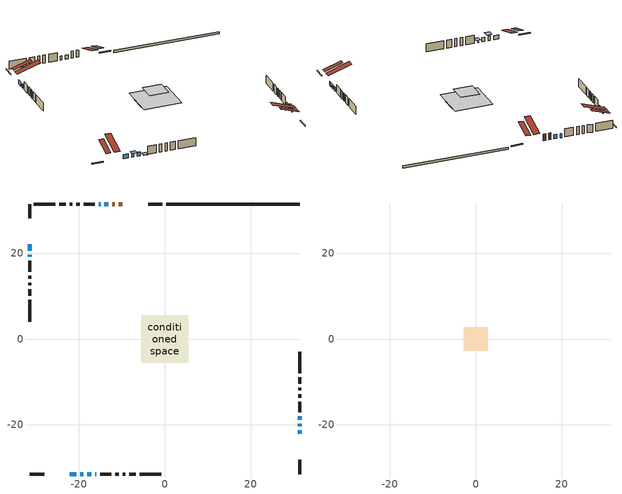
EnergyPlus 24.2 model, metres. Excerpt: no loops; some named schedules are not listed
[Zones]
conditioned space
 floor outside (Floor1 construction): -1.18,-1.18 -1.18,1.18 1.18,1.18 1.18,-1.18 z0.71
 floor adiabatic (Floor3 construction): -3.64,-3.64 -3.64,3.64 3.64,3.64 3.64,-3.64 z0.71
 floor adiabatic (AdiabaticFloorConstruction): -5.5,-5.5 -5.5,5.5 5.5,5.5 5.5,-5.5 z0.71
 floor foundation (Slab1 construction): -5.25,-2.52 -5.25,2.52 5.25,2.52 5.25,-2.52 z0
 wall outside (RimJoist1 construction): -0.57,31.45 -3.9,31.45 / -31.45,-31.45 -28.12,-31.45 / -31.45,31.45 -31.45,28.12 / 31.45,-31.45 31.45,-28.12 z0.71:1.01
 wall outside (AdiabaticWallConstruction 1): -9.92,31.45 -10.69,31.45 / -11.62,31.45 -12.19,31.45 z0.71:2.74
 wall outside (AdiabaticWallConstruction): 31.45,-22.1 31.45,-21.22 / -22.1,-31.45 -20.62,-31.45 / -31.45,22.1 -31.45,20.5 / -31.45,19.57 -31.45,19.17 / -13.12,31.45 -14.04,31.45 / -18.08,-31.45 -17.16,-31.45 / -14.96,31.45 -15.41,31.45 / 31.45,-18.83 31.45,-18.03 z0.71:1.93; -19.69,-31.45 -19,-31.45 z0.71:2.03; -16.24,-31.45 -15.92,-31.45 z0.71:0.97; 31.45,-20.3 31.45,-19.76 z0.71:1.63
 wall outside (Wall1 construction): -16.34,31.45 -18.87,31.45 / -15,-31.45 -12.46,-31.45 / -31.45,18.24 -31.45,15.71 / 31.45,-17.1 31.45,-14.57 z0.71:3.15
 wall outside (Wall2 construction): -19.8,31.45 -20.6,31.45 / -11.53,-31.45 -10.74,-31.45 / -31.45,14.78 -31.45,13.98 / 31.45,-13.64 31.45,-12.85 z0.71:3.15
 wall outside (Wall3 construction): -21.53,31.45 -22.1,31.45 / -9.81,-31.45 -9.24,-31.45 / -31.45,13.06 -31.45,12.48 / 31.45,-11.92 31.45,-11.35 z0.71:3.15
 wall outside (Wall4 construction): -23.03,31.45 -24.54,31.45 / -8.31,-31.45 -6.79,-31.45 / -31.45,11.55 -31.45,10.04 / 31.45,-10.42 31.45,-8.9 z0.71:3.15
 wall outside (Wall5 construction): -25.47,31.45 -30.52,31.45 / -5.86,-31.45 -0.82,-31.45 / -31.45,9.11 -31.45,4.06 / 31.45,-7.97 31.45,-2.93 z0.71:3.15
 wall foundation (FoundationWall1 construction): 31.45,31.45 0.36,31.45 z0:0.71
 window (WindowConstruction): 31.45,-22.1 31.45,-21.22 z0.71:1.93
 window (WindowConstruction 5): -22.1,-31.45 -20.62,-31.45 z0.71:1.93
 window (WindowConstruction 6): -19.69,-31.45 -19.01,-31.45 z0.71:2.03
 window (WindowConstruction 7): -31.45,22.1 -31.45,20.5 z0.71:1.93
 window (WindowConstruction 8): -31.45,19.57 -31.45,19.17 z0.71:1.93
 window (WindowConstruction 1): -13.12,31.45 -14.03,31.45 z0.71:1.93
 window (WindowConstruction 2): -18.08,-31.45 -17.16,-31.45 z0.71:1.93
 window (WindowConstruction 3): -14.96,31.45 -15.41,31.45 z0.71:1.93
 window (WindowConstruction 9): -16.23,-31.45 -15.93,-31.45 z0.71:0.96
 window (WindowConstruction 10): 31.45,-20.29 31.45,-19.76 z0.71:1.62
 window (WindowConstruction 4): 31.45,-18.83 31.45,-18.03 z0.71:1.93
 door (Door): -9.92,31.45 -10.69,31.45 z0.71:2.74
 door (Door 1): -11.62,31.45 -12.19,31.45 z0.71:2.74
 ceiling adiabatic (AdiabaticFloorConstruction): 5.5,-5.5 5.5,5.5 -5.5,5.5 -5.5,-5.5 z0.71
 roof outside (Roof2 construction): -8.99,31.45,3.15 -8.99,24.54,5.45 -7.17,24.54,5.45 -7.17,31.45,3.15; -23.03,-31.45,3.15 -23.03,-24.54,5.45 -24.85,-24.54,5.45 -24.85,-31.45,3.15; -31.45,23.03,3.15 -24.54,23.03,5.45 -24.54,24.85,5.45 -31.45,24.85,3.15; 31.45,-23.03,3.15 24.54,-23.03,5.45 24.54,-24.85,5.45 31.45,-24.85,3.15
attic - vented
 floor to conditioned space (Floor2 construction Reversed): -2.76,-2.76 -2.76,2.76 2.76,2.76 2.76,-2.76 z3.15
 roof outside (Roof1 construction): -6.24,31.45,3.15 -6.24,26.07,4.94 -4.83,26.07,4.94 -4.83,31.45,3.15; -25.78,-31.45,3.15 -25.78,-26.07,4.94 -27.19,-26.07,4.94 -27.19,-31.45,3.15; -31.45,25.78,3.15 -26.07,25.78,4.94 -26.07,27.19,4.94 -31.45,27.19,3.15; 31.45,-25.78,3.15 26.07,-25.78,4.94 26.07,-27.19,4.94 31.45,-27.19,3.15
shading: -18.54,-31.45 -20.15,-31.45 -20.15,-32.97 -18.54,-32.97 z2.49; -15.47,-31.45 -16.69,-31.45 -16.69,-32.97 -15.47,-32.97 z1.42; 31.45,-19.46 31.45,-20.59 32.05,-20.59 32.05,-19.46 z1.92
[Building]
Building 1: Terrain=Suburbs
[Site:Location]
Halifax Intl AP_NS: Latitude {deg}=44.88; Longitude {deg}=-63.51; Time Zone {hr}=-4; Elevation {m}=145; Keep Site Location Information=Yes
[Site:GroundTemperature:Shallow]
3.15511, 1.33576, 1.19006, 2.05344, 5.51939, 8.9692, 11.96, 13.8546, 14.0156, 12.4746, 9.56009, 6.2161
[Site:WaterMainsTemperature]
Calculation Method=Schedule; Temperature Schedule=mains temperature schedule
[Material] Roughness=Rough; Thermal Absorptance=0.9
Name | Thickness {m} | Conductivity {W/m-K} | Density {kg/m3} | Specific Heat {J/kg-K} | Solar Absorptance | Visible Absorptance
asphalt or fiberglass shingles | 0.00635 | 0.162714 | 1121.4 | 1465.45 | 0.4 | 0.4
ceiling stud and cavity | 0.1397 | 0.0798161 | 65.682 | 1177.47 | 0.7 | 0.7
concrete 4.0 in. | 0.1016 | 1.803125 | 2242.8 | 837.4 | 0.7 | 0.7
concrete 8.0 in. | 0.2032 | 1.803125 | 2242.8 | 837.4 | 0.7 | 0.7
door material | 0.04445 | 0.20624 | 512.64 | 1214.23 | 0.7 | 0.7
door material 1 | 0.04445 | 0.053851 | 512.64 | 1214.23 | 0.7 | 0.7
exterior vertical ins | 0.000518347 | 0.029427 | 32.04 | 1214.23 | 0.7 | 0.7
floor covering | 0.0127 | 0.0433444 | 54.468 | 1339.84 | 0.6 | 0.6
floor rigid ins | 0.051816 | 0.029427 | 32.04 | 1214.23 | 0.7 | 0.7
floor rigid ins 1; wall rigid ins | 0.512978 | 0.029427 | 32.04 | 1214.23 | 0.7 | 0.7
floor stud and cavity | 0.1397 | 0.235285 | 92.3553 | 1139.71 | 0.7 | 0.7
floor stud and cavity 1 | 0.1397 | 0.0902694 | 92.3553 | 1139.71 | 0.7 | 0.7
floor stud and cavity 2 | 0.1397 | 1.75129 | 37.0049 | 1207.88 | 0.7 | 0.7
furniture material conditioned space 1 | 0.1524 | 0.115458 | 640.8 | 1214.23 | 0.6 | 0.6
gypsum board | 0.0127 | 0.160291 | 801 | 837.4 | 0.6 | 0.6
gypsum board 1 | 0.0127 | 0.160291 | 801 | 837.4 | 0.7 | 0.7
osb sheathing 0.5 in. | 0.0127 | 0.115458 | 512.64 | 1214.23 | 0.7 | 0.7
osb sheathing 0.75 in. | 0.01905 | 0.115458 | 512.64 | 1214.23 | 0.7 | 0.7
rim joist stud and cavity | 0.0508 | 0.177588 | 50.32683 | 1063.81 | 0.6 | 0.6
roof stud and cavity | 0.2032 | 0.117183 | 78.34581 | 1123.46 | 0.7 | 0.7
wall stud and cavity | 0.1397 | 0.0961679 | 139.0536 | 1170.24 | 0.7 | 0.7
wall stud and cavity 1 | 0.1397 | 0.103037 | 139.0536 | 1170.24 | 0.7 | 0.7
wall stud and cavity 2 | 0.1397 | 0.108832 | 139.0536 | 1170.24 | 0.7 | 0.7
wall stud and cavity 3 | 0.1397 | 0.101978 | 139.0536 | 1170.24 | 0.7 | 0.7
wall stud and cavity 4 | 0.1397 | 0.0891443 | 139.0536 | 1170.24 | 0.7 | 0.7
wall stud and cavity 5 | 0.0889 | 0.380278 | 52.3479 | 1209.89 | 0.7 | 0.7
wall stud and cavity 6 | 0.0889 | 0.391764 | 83.0341 | 1211.67 | 0.7 | 0.7
wood siding | 0.0254 | 0.102417 | 544.68 | 1172.36 | 0.4 | 0.4
wood siding 1; wood siding 2; wood siding 3 | 0.0254 | 0.102417 | 544.68 | 1172.36 | 0.7 | 0.7
[WindowMaterial:SimpleGlazingSystem]
Name | U-Factor {W/m2-K} | Solar Heat Gain Coefficient
WindowMaterial | 2.9378 | 0.65
WindowMaterial 1 | 2.76291 | 0.46
WindowMaterial 2 | 3.0559 | 0.45
WindowMaterial 3 | 3.000823 | 0.53
WindowMaterial 4 | 2.93098 | 0.61
WindowMaterial 5 | 3.00537 | 0.52
WindowMaterial 6 | 3.04795 | 0.45
WindowMaterial 7 | 4.196042 | 0.44
WindowMaterial 8 | 3.04398 | 0.44
[Construction]
AdiabaticFloorConstruction: floor stud and cavity 2, floor rigid ins 1, osb sheathing 0.75 in., floor covering
AdiabaticWallConstruction: wood siding 2, wall rigid ins, wall stud and cavity 5, gypsum board
AdiabaticWallConstruction 1: wood siding 3, wall rigid ins, wall stud and cavity 5, gypsum board
Door: door material
Door 1: door material 1
Floor1 construction: floor stud and cavity, floor rigid ins, osb sheathing 0.75 in., floor covering
Floor2 construction Reversed: gypsum board, ceiling stud and cavity
Floor3 construction: floor stud and cavity 1, osb sheathing 0.75 in., floor covering
FoundationWall1 construction: concrete 8.0 in., gypsum board 1
furniture construction conditioned space 1: furniture material conditioned space 1
PartitionWallConstruction: gypsum board, wall stud and cavity 6, gypsum board
RimJoist1 construction: wood siding 1, rim joist stud and cavity
Roof1 construction: asphalt or fiberglass shingles
Roof2 construction: asphalt or fiberglass shingles, osb sheathing 0.75 in., roof stud and cavity, gypsum board
Slab1 construction: concrete 4.0 in.
Wall1 construction: wood siding, osb sheathing 0.5 in., wall stud and cavity, gypsum board
Wall2 construction: wood siding, osb sheathing 0.5 in., wall stud and cavity 1, gypsum board
Wall3 construction: wood siding, osb sheathing 0.5 in., wall stud and cavity 2, gypsum board
Wall4 construction: wood siding, osb sheathing 0.5 in., wall stud and cavity 3, gypsum board
Wall5 construction: wood siding, osb sheathing 0.5 in., wall stud and cavity 4, gypsum board
WindowConstruction: WindowMaterial
WindowConstruction 1; WindowConstruction 2: WindowMaterial 1
WindowConstruction 10: WindowMaterial 8
WindowConstruction 3: WindowMaterial 2
WindowConstruction 4; WindowConstruction 7: WindowMaterial 3
WindowConstruction 5: WindowMaterial 4
WindowConstruction 6: WindowMaterial 5
WindowConstruction 8: WindowMaterial 6
WindowConstruction 9: WindowMaterial 7
[Zone] Multiplier=1; Part of Total Floor Area=Yes
Name | Volume {m3}
attic - vented | 8.86457
conditioned space | 266.2
[Space]
Name | Zone | Volume {m3}
attic - vented 1 | attic - vented | 8.86457
conditioned space 1 | conditioned space | 266.2
[ZoneInfiltration:EffectiveLeakageArea]
infil attic - vented 1: Zone or Space=attic - vented 1; Schedule=Always On Discrete; Effective Air Leakage Area {cm2}=1091.46; Stack Coefficient=0.000124623; Wind Coefficient=7.54257e-06
[ZoneMixing]
whole house fan mix: Zone or Space=attic - vented; Schedule=Always On Continuous; Design Flow Rate Calculation Method=Flow/Zone; Design Flow Rate {m3/s}=0; Source Zone or Space=conditioned space
[SurfaceProperty:ExposedFoundationPerimeter]
Slab1: Exposed Perimeter Calculation Method=TotalExposedPerimeter; Total Exposed Perimeter {m}=31.09
[InternalMass] Zone or ZoneList=conditioned space; Space or SpaceList=conditioned space 1
Name | Construction | Surface Area {m2}
furniture mass conditioned space 1 | furniture construction conditioned space 1 | 93.0278
partition wall mass | PartitionWallConstruction | 179.62
[Lights]
interior lighting: Zone or ZoneList or Space or SpaceList=conditioned space 1; Schedule=interior lighting schedule; Design Level Calculation Method=LightingLevel; Lighting Level {W}=343.2; Return Air Fraction=0; Fraction Radiant=0.6; Fraction Visible=0.2; Fraction Replaceable=1
[People]
occupants: Zone or ZoneList or Space or SpaceList=conditioned space 1; Number of People Schedule=occupants schedule; Number of People Calculation Method=People; Number of People=3; Fraction Radiant=0.314171; Sensible Heat Fraction=0.56303; Activity Level Schedule=occupants activity schedule; Carbon Dioxide Generation Rate {m3/s-W}=0; Enable ASHRAE 55 Comfort Warnings=No; Mean Radiant Temperature Calculation Type=EnclosureAveraged
[ElectricEquipment] Zone or ZoneList or Space or SpaceList=conditioned space 1; Design Level Calculation Method=EquipmentLevel
Name | Schedule | Design Level {W} | Fraction Latent | Fraction Radiant | Fraction Lost
clothes dryer | clothes dryer schedule | 140.772 | 0.015 | 0.081 | 0.85
clothes washer | clothes washer schedule | 32.1985 | 0.03 | 0.162 | 0.7
cooking range | cooking range schedule | 215.147 | 0.08 | 0.432 | 0.2
dishwasher | dishwasher schedule | 66.8632 | 0.3 | 0.18 | 0.4
fridge | fridge schedule | 72.9452 | 0 | 0.6 | 0
mech vent house fan | mech vent house fan schedule | 0 | 0 | 0 | 1
mech vent house fan cfis | mech vent house fan cfis schedule | 0 | 0 | 0 | 0
misc plug loads | misc plug loads schedule | 494.7 | 0.045 | 0.513 | 0.1
whole house fan | Always On Discrete | 0 | 0 | 0 | 1
[OtherEquipment] Zone or ZoneList or Space or SpaceList=conditioned space 1; Design Level Calculation Method=EquipmentLevel
Name | Fuel Type | Schedule | Design Level {W} | Fraction Latent | Fraction Radiant | Fraction Lost
clothes dryer 1 | Electricity | clothes dryer schedule | 0 | 0.015 | 0.081 | 0.85
cooking range 1 | Electricity | cooking range schedule | 0 | 0.08 | 0.432 | 0.2
general water use latent | None | general water use schedule | 62.594 | 1 | 0 | 0
general water use sensible | None | general water use schedule | -61.6891 | 0 | 0.6 | 0
mech vent house fan latent load | None | Always On Discrete | 0 | 1 | 0 | 0
mech vent house fan sensible load | None | Always On Discrete | 0 | 0 | 0 | 0
water heater energy adjustment1 | Electricity | Always On Discrete | 0.01 | 0 | 0 | 1
[ZoneInfiltration:DesignFlowRate] Zone or ZoneList or Space or SpaceList=conditioned space 1; Schedule=Always On Discrete; Design Flow Rate Calculation Method=Flow/Zone; Design Flow Rate {m3/s}=0
infil flow; natural vent flow; whole house fan flow
[ZoneControl:Thermostat]
conditioned space Thermostat: Zone or ZoneList=conditioned space; Control Type Schedule=conditioned space Thermostat Schedule; Control 1=conditioned space temperature setpoint; Temperature Difference Between Cutout And Setpoint {deltaC}=0
[ThermostatSetpoint:DualSetpoint]
conditioned space temperature setpoint: Heating Setpoint Temperature Schedule=heating setpoint; Cooling Setpoint Temperature Schedule=cooling setpoint
[Zone equipment]
conditioned space: electric baseboard
[Foundation:Kiva]
Foundation Kiva 1: Initial Indoor Air Temperature {C}=18; Wall Height Above Grade {m}=0.710001; Wall Depth Below Slab {m}=0.2032; Custom Block Material Name 1=exterior vertical ins; Custom Block Depth 1 {m}=0.710001; Custom Block X Position 1 {m}=0.2159; Custom Block Z Position 1 {m}=0
[Foundation:Kiva:Settings]
Soil Conductivity {W/m-K}=0.849921; Soil Density {kg/m3}=1842.3; Soil Specific Heat {J/kg-K}=418.7; Ground Solar Absorptivity=0.9; Ground Thermal Absorptivity=0.9; Ground Surface Roughness {m}=0.03; Far-Field Width {m}=40; Deep-Ground Boundary Condition=ZeroFlux; Deep-Ground Depth {m}=40; Minimum Cell Dimension {m}=0.2; Maximum Cell Growth Coefficient=3; Simulation Timestep=Timestep
[Exterior:Lights]
exterior lighting: Schedule=exterior lighting schedule; Design Level {W}=75.6
[EnergyManagementSystem:Sensor] Output:Variable or Output:Meter Index Key=conditioned space
Name | Output:Variable or Output:Meter
conditioned_space_clg_unmet_s | Zone Cooling Setpoint Not Met Time
conditioned_space_htg_unmet_s | Zone Heating Setpoint Not Met Time
fridge_tin_s; tin_s; tin_s_1 | Zone Mean Air Temperature
tout_s | Zone Outdoor Air Drybulb Temperature
win_s | Zone Air Humidity Ratio
[Schedule:Constant]
Name | Hourly Value
Always On Continuous; mech vent house fan schedule; mech vent house fan cfis schedule; Always On Discrete | 1
occupants activity schedule | 117.228
fridge schedule | 0
[Schedule:Week:Daily]
interior lighting schedule Week Rule - Jan1-Jan27: interior lighting schedule day, interior lighting schedule day, interior lighting schedule day, interior lighting schedule day, interior lighting schedule day, interior lighting schedule day, interior lighting schedule day, interior lighting schedule default day, interior lighting schedule default day, interior lighting schedule default day, interior lighting schedule default day, interior lighting schedule default day
interior lighting schedule Week Rule - Jan28-Feb3: interior lighting schedule day, interior lighting schedule day, interior lighting schedule day, interior lighting schedule day, interior lighting schedule day 1, interior lighting schedule day 1, interior lighting schedule day 1, interior lighting schedule default day, interior lighting schedule default day, interior lighting schedule default day, interior lighting schedule default day, interior lighting schedule default day
interior lighting schedule Week Rule - Feb4-Feb24: interior lighting schedule day 1, interior lighting schedule day 1, interior lighting schedule day 1, interior lighting schedule day 1, interior lighting schedule day 1, interior lighting schedule day 1, interior lighting schedule day 1, interior lighting schedule default day, interior lighting schedule default day, interior lighting schedule default day, interior lighting schedule default day, interior lighting schedule default day
interior lighting schedule Week Rule - Feb25-Mar3: interior lighting schedule day 1, interior lighting schedule day 1, interior lighting schedule day 1, interior lighting schedule day 1, interior lighting schedule day 2, interior lighting schedule day 2, interior lighting schedule day 2, interior lighting schedule default day, interior lighting schedule default day, interior lighting schedule default day, interior lighting schedule default day, interior lighting schedule default day
interior lighting schedule Week Rule - Mar4-Mar31: interior lighting schedule day 2, interior lighting schedule day 2, interior lighting schedule day 2, interior lighting schedule day 2, interior lighting schedule day 2, interior lighting schedule day 2, interior lighting schedule day 2, interior lighting schedule default day, interior lighting schedule default day, interior lighting schedule default day, interior lighting schedule default day, interior lighting schedule default day
interior lighting schedule Week Rule - Apr1-Apr28: interior lighting schedule day 3, interior lighting schedule day 3, interior lighting schedule day 3, interior lighting schedule day 3, interior lighting schedule day 3, interior lighting schedule day 3, interior lighting schedule day 3, interior lighting schedule default day, interior lighting schedule default day, interior lighting schedule default day, interior lighting schedule default day, interior lighting schedule default day
interior lighting schedule Week Rule - Apr29-May5: interior lighting schedule day 3, interior lighting schedule day 3, interior lighting schedule day 4, interior lighting schedule day 4, interior lighting schedule day 4, interior lighting schedule day 4, interior lighting schedule day 4, interior lighting schedule default day, interior lighting schedule default day, interior lighting schedule default day, interior lighting schedule default day, interior lighting schedule default day
interior lighting schedule Week Rule - May6-May26: interior lighting schedule day 4, interior lighting schedule day 4, interior lighting schedule day 4, interior lighting schedule day 4, interior lighting schedule day 4, interior lighting schedule day 4, interior lighting schedule day 4, interior lighting schedule default day, interior lighting schedule default day, interior lighting schedule default day, interior lighting schedule default day, interior lighting schedule default day
interior lighting schedule Week Rule - May27-Jun2: interior lighting schedule day 4, interior lighting schedule day 4, interior lighting schedule day 4, interior lighting schedule day 4, interior lighting schedule day 4, interior lighting schedule day 5, interior lighting schedule day 5, interior lighting schedule default day, interior lighting schedule default day, interior lighting schedule default day, interior lighting schedule default day, interior lighting schedule default day
interior lighting schedule Week Rule - Jun3-Jun30: interior lighting schedule day 5, interior lighting schedule day 5, interior lighting schedule day 5, interior lighting schedule day 5, interior lighting schedule day 5, interior lighting schedule day 5, interior lighting schedule day 5, interior lighting schedule default day, interior lighting schedule default day, interior lighting schedule default day, interior lighting schedule default day, interior lighting schedule default day
interior lighting schedule Week Rule - Jul1-Jul28: interior lighting schedule day 6, interior lighting schedule day 6, interior lighting schedule day 6, interior lighting schedule day 6, interior lighting schedule day 6, interior lighting schedule day 6, interior lighting schedule day 6, interior lighting schedule default day, interior lighting schedule default day, interior lighting schedule default day, interior lighting schedule default day, interior lighting schedule default day
interior lighting schedule Week Rule - Jul29-Aug4: interior lighting schedule day 6, interior lighting schedule day 6, interior lighting schedule day 6, interior lighting schedule day 7, interior lighting schedule day 7, interior lighting schedule day 7, interior lighting schedule day 7, interior lighting schedule default day, interior lighting schedule default day, interior lighting schedule default day, interior lighting schedule default day, interior lighting schedule default day
interior lighting schedule Week Rule - Aug5-Aug25: interior lighting schedule day 7, interior lighting schedule day 7, interior lighting schedule day 7, interior lighting schedule day 7, interior lighting schedule day 7, interior lighting schedule day 7, interior lighting schedule day 7, interior lighting schedule default day, interior lighting schedule default day, interior lighting schedule default day, interior lighting schedule default day, interior lighting schedule default day
interior lighting schedule Week Rule - Aug26-Sep1: interior lighting schedule day 7, interior lighting schedule day 7, interior lighting schedule day 7, interior lighting schedule day 7, interior lighting schedule day 7, interior lighting schedule day 7, interior lighting schedule day 8, interior lighting schedule default day, interior lighting schedule default day, interior lighting schedule default day, interior lighting schedule default day, interior lighting schedule default day
interior lighting schedule Week Rule - Sep2-Sep29: interior lighting schedule day 8, interior lighting schedule day 8, interior lighting schedule day 8, interior lighting schedule day 8, interior lighting schedule day 8, interior lighting schedule day 8, interior lighting schedule day 8, interior lighting schedule default day, interior lighting schedule default day, interior lighting schedule default day, interior lighting schedule default day, interior lighting schedule default day
interior lighting schedule Week Rule - Sep30-Oct6: interior lighting schedule day 8, interior lighting schedule day 9, interior lighting schedule day 9, interior lighting schedule day 9, interior lighting schedule day 9, interior lighting schedule day 9, interior lighting schedule day 9, interior lighting schedule default day, interior lighting schedule default day, interior lighting schedule default day, interior lighting schedule default day, interior lighting schedule default day
interior lighting schedule Week Rule - Oct7-Oct27: interior lighting schedule day 9, interior lighting schedule day 9, interior lighting schedule day 9, interior lighting schedule day 9, interior lighting schedule day 9, interior lighting schedule day 9, interior lighting schedule day 9, interior lighting schedule default day, interior lighting schedule default day, interior lighting schedule default day, interior lighting schedule default day, interior lighting schedule default day
interior lighting schedule Week Rule - Oct28-Nov3: interior lighting schedule day 9, interior lighting schedule day 9, interior lighting schedule day 9, interior lighting schedule day 9, interior lighting schedule day 10, interior lighting schedule day 10, interior lighting schedule day 10, interior lighting schedule default day, interior lighting schedule default day, interior lighting schedule default day, interior lighting schedule default day, interior lighting schedule default day
interior lighting schedule Week Rule - Nov4-Nov24: interior lighting schedule day 10, interior lighting schedule day 10, interior lighting schedule day 10, interior lighting schedule day 10, interior lighting schedule day 10, interior lighting schedule day 10, interior lighting schedule day 10, interior lighting schedule default day, interior lighting schedule default day, interior lighting schedule default day, interior lighting schedule default day, interior lighting schedule default day
interior lighting schedule Week Rule - Nov25-Dec1: interior lighting schedule day 10, interior lighting schedule day 10, interior lighting schedule day 10, interior lighting schedule day 10, interior lighting schedule day 10, interior lighting schedule day 10, interior lighting schedule day 11, interior lighting schedule default day, interior lighting schedule default day, interior lighting schedule default day, interior lighting schedule default day, interior lighting schedule default day
interior lighting schedule Week Rule - Dec2-Dec31: interior lighting schedule day 11, interior lighting schedule day 11, interior lighting schedule day 11, interior lighting schedule day 11, interior lighting schedule day 11, interior lighting schedule day 11, interior lighting schedule day 11, interior lighting schedule default day, interior lighting schedule default day, interior lighting schedule default day, interior lighting schedule default day, interior lighting schedule default day
occupants schedule Week Rule - Jan1-Dec31: occupants schedule day, occupants schedule day, occupants schedule day, occupants schedule day, occupants schedule day, occupants schedule day, occupants schedule day, occupants schedule default day, occupants schedule default day, occupants schedule default day, occupants schedule default day, occupants schedule default day
clothes dryer schedule Week Rule - Jan1-Dec31: clothes dryer schedule day, clothes dryer schedule day, clothes dryer schedule day, clothes dryer schedule day, clothes dryer schedule day, clothes dryer schedule day, clothes dryer schedule day, clothes dryer schedule default day, clothes dryer schedule default day, clothes dryer schedule default day, clothes dryer schedule default day, clothes dryer schedule default day
clothes washer schedule Week Rule - Jan1-Dec31: clothes washer schedule day, clothes washer schedule day, clothes washer schedule day, clothes washer schedule day, clothes washer schedule day, clothes washer schedule day, clothes washer schedule day, clothes washer schedule default day, clothes washer schedule default day, clothes washer schedule default day, clothes washer schedule default day, clothes washer schedule default day
cooking range schedule Week Rule - Jan1-Dec31: cooking range schedule day, cooking range schedule day, cooking range schedule day, cooking range schedule day, cooking range schedule day, cooking range schedule day, cooking range schedule day, cooking range schedule default day, cooking range schedule default day, cooking range schedule default day, cooking range schedule default day, cooking range schedule default day
dishwasher schedule Week Rule - Jan1-Dec31: dishwasher schedule day, dishwasher schedule day, dishwasher schedule day, dishwasher schedule day, dishwasher schedule day, dishwasher schedule day, dishwasher schedule day, dishwasher schedule default day, dishwasher schedule default day, dishwasher schedule default day, dishwasher schedule default day, dishwasher schedule default day
misc plug loads schedule Week Rule - Jan1-Dec31: misc plug loads schedule day, misc plug loads schedule day, misc plug loads schedule day, misc plug loads schedule day, misc plug loads schedule day, misc plug loads schedule day, misc plug loads schedule day, misc plug loads schedule default day, misc plug loads schedule default day, misc plug loads schedule default day, misc plug loads schedule default day, misc plug loads schedule default day
general water use schedule Week Rule - Jan1-Dec31: general water use schedule day, general water use schedule day, general water use schedule day, general water use schedule day, general water use schedule day, general water use schedule day, general water use schedule day, general water use schedule default day, general water use schedule default day, general water use schedule default day, general water use schedule default day, general water use schedule default day
exterior lighting schedule Week Rule - Jan1-Jan27: exterior lighting schedule day, exterior lighting schedule day, exterior lighting schedule day, exterior lighting schedule day, exterior lighting schedule day, exterior lighting schedule day, exterior lighting schedule day, exterior lighting schedule default day, exterior lighting schedule default day, exterior lighting schedule default day, exterior lighting schedule default day, exterior lighting schedule default day
exterior lighting schedule Week Rule - Jan28-Feb3: exterior lighting schedule day, exterior lighting schedule day, exterior lighting schedule day, exterior lighting schedule day, exterior lighting schedule day 1, exterior lighting schedule day 1, exterior lighting schedule day 1, exterior lighting schedule default day, exterior lighting schedule default day, exterior lighting schedule default day, exterior lighting schedule default day, exterior lighting schedule default day
exterior lighting schedule Week Rule - Feb4-Feb24: exterior lighting schedule day 1, exterior lighting schedule day 1, exterior lighting schedule day 1, exterior lighting schedule day 1, exterior lighting schedule day 1, exterior lighting schedule day 1, exterior lighting schedule day 1, exterior lighting schedule default day, exterior lighting schedule default day, exterior lighting schedule default day, exterior lighting schedule default day, exterior lighting schedule default day
exterior lighting schedule Week Rule - Feb25-Mar3: exterior lighting schedule day 1, exterior lighting schedule day 1, exterior lighting schedule day 1, exterior lighting schedule day 1, exterior lighting schedule day 2, exterior lighting schedule day 2, exterior lighting schedule day 2, exterior lighting schedule default day, exterior lighting schedule default day, exterior lighting schedule default day, exterior lighting schedule default day, exterior lighting schedule default day
exterior lighting schedule Week Rule - Mar4-Mar31: exterior lighting schedule day 2, exterior lighting schedule day 2, exterior lighting schedule day 2, exterior lighting schedule day 2, exterior lighting schedule day 2, exterior lighting schedule day 2, exterior lighting schedule day 2, exterior lighting schedule default day, exterior lighting schedule default day, exterior lighting schedule default day, exterior lighting schedule default day, exterior lighting schedule default day
exterior lighting schedule Week Rule - Apr1-Apr28: exterior lighting schedule day 3, exterior lighting schedule day 3, exterior lighting schedule day 3, exterior lighting schedule day 3, exterior lighting schedule day 3, exterior lighting schedule day 3, exterior lighting schedule day 3, exterior lighting schedule default day, exterior lighting schedule default day, exterior lighting schedule default day, exterior lighting schedule default day, exterior lighting schedule default day
exterior lighting schedule Week Rule - Apr29-May5: exterior lighting schedule day 3, exterior lighting schedule day 3, exterior lighting schedule day 4, exterior lighting schedule day 4, exterior lighting schedule day 4, exterior lighting schedule day 4, exterior lighting schedule day 4, exterior lighting schedule default day, exterior lighting schedule default day, exterior lighting schedule default day, exterior lighting schedule default day, exterior lighting schedule default day
exterior lighting schedule Week Rule - May6-May26: exterior lighting schedule day 4, exterior lighting schedule day 4, exterior lighting schedule day 4, exterior lighting schedule day 4, exterior lighting schedule day 4, exterior lighting schedule day 4, exterior lighting schedule day 4, exterior lighting schedule default day, exterior lighting schedule default day, exterior lighting schedule default day, exterior lighting schedule default day, exterior lighting schedule default day
exterior lighting schedule Week Rule - May27-Jun2: exterior lighting schedule day 4, exterior lighting schedule day 4, exterior lighting schedule day 4, exterior lighting schedule day 4, exterior lighting schedule day 4, exterior lighting schedule day 5, exterior lighting schedule day 5, exterior lighting schedule default day, exterior lighting schedule default day, exterior lighting schedule default day, exterior lighting schedule default day, exterior lighting schedule default day
exterior lighting schedule Week Rule - Jun3-Jun30: exterior lighting schedule day 5, exterior lighting schedule day 5, exterior lighting schedule day 5, exterior lighting schedule day 5, exterior lighting schedule day 5, exterior lighting schedule day 5, exterior lighting schedule day 5, exterior lighting schedule default day, exterior lighting schedule default day, exterior lighting schedule default day, exterior lighting schedule default day, exterior lighting schedule default day
exterior lighting schedule Week Rule - Jul1-Jul28: exterior lighting schedule day 6, exterior lighting schedule day 6, exterior lighting schedule day 6, exterior lighting schedule day 6, exterior lighting schedule day 6, exterior lighting schedule day 6, exterior lighting schedule day 6, exterior lighting schedule default day, exterior lighting schedule default day, exterior lighting schedule default day, exterior lighting schedule default day, exterior lighting schedule default day
exterior lighting schedule Week Rule - Jul29-Aug4: exterior lighting schedule day 6, exterior lighting schedule day 6, exterior lighting schedule day 6, exterior lighting schedule day 7, exterior lighting schedule day 7, exterior lighting schedule day 7, exterior lighting schedule day 7, exterior lighting schedule default day, exterior lighting schedule default day, exterior lighting schedule default day, exterior lighting schedule default day, exterior lighting schedule default day
exterior lighting schedule Week Rule - Aug5-Aug25: exterior lighting schedule day 7, exterior lighting schedule day 7, exterior lighting schedule day 7, exterior lighting schedule day 7, exterior lighting schedule day 7, exterior lighting schedule day 7, exterior lighting schedule day 7, exterior lighting schedule default day, exterior lighting schedule default day, exterior lighting schedule default day, exterior lighting schedule default day, exterior lighting schedule default day
exterior lighting schedule Week Rule - Aug26-Sep1: exterior lighting schedule day 7, exterior lighting schedule day 7, exterior lighting schedule day 7, exterior lighting schedule day 7, exterior lighting schedule day 7, exterior lighting schedule day 7, exterior lighting schedule day 8, exterior lighting schedule default day, exterior lighting schedule default day, exterior lighting schedule default day, exterior lighting schedule default day, exterior lighting schedule default day
exterior lighting schedule Week Rule - Sep2-Sep29: exterior lighting schedule day 8, exterior lighting schedule day 8, exterior lighting schedule day 8, exterior lighting schedule day 8, exterior lighting schedule day 8, exterior lighting schedule day 8, exterior lighting schedule day 8, exterior lighting schedule default day, exterior lighting schedule default day, exterior lighting schedule default day, exterior lighting schedule default day, exterior lighting schedule default day
exterior lighting schedule Week Rule - Sep30-Oct6: exterior lighting schedule day 8, exterior lighting schedule day 9, exterior lighting schedule day 9, exterior lighting schedule day 9, exterior lighting schedule day 9, exterior lighting schedule day 9, exterior lighting schedule day 9, exterior lighting schedule default day, exterior lighting schedule default day, exterior lighting schedule default day, exterior lighting schedule default day, exterior lighting schedule default day
exterior lighting schedule Week Rule - Oct7-Oct27: exterior lighting schedule day 9, exterior lighting schedule day 9, exterior lighting schedule day 9, exterior lighting schedule day 9, exterior lighting schedule day 9, exterior lighting schedule day 9, exterior lighting schedule day 9, exterior lighting schedule default day, exterior lighting schedule default day, exterior lighting schedule default day, exterior lighting schedule default day, exterior lighting schedule default day
[Schedule:Year]
interior lighting schedule: interior lighting schedule Week Rule - Jan1-Jan27, 1, 1, 1, 27, interior lighting schedule Week Rule - Jan28-Feb3, 1, 28, 2, 3, interior lighting schedule Week Rule - Feb4-Feb24, 2, 4, 2, 24, interior lighting schedule Week Rule - Feb25-Mar3, 2, 25, 3, 3, interior lighting schedule Week Rule - Mar4-Mar31, 3, 4, 3, 31, interior lighting schedule Week Rule - Apr1-Apr28, 4, 1, 4, 28, interior lighting schedule Week Rule - Apr29-May5, 4, 29, 5, 5, interior lighting schedule Week Rule - May6-May26, 5, 6, 5, 26, interior lighting schedule Week Rule - May27-Jun2, 5, 27, 6, 2, interior lighting schedule Week Rule - Jun3-Jun30, 6, 3, 6, 30, interior lighting schedule Week Rule - Jul1-Jul28, 7, 1, 7, 28, interior lighting schedule Week Rule - Jul29-Aug4, 7, 29, 8, 4, interior lighting schedule Week Rule - Aug5-Aug25, 8, 5, 8, 25, interior lighting schedule Week Rule - Aug26-Sep1, 8, 26, 9, 1, interior lighting schedule Week Rule - Sep2-Sep29, 9, 2, 9, 29, interior lighting schedule Week Rule - Sep30-Oct6, 9, 30, 10, 6, interior lighting schedule Week Rule - Oct7-Oct27, 10, 7, 10, 27, interior lighting schedule Week Rule - Oct28-Nov3, 10, 28, 11, 3, interior lighting schedule Week Rule - Nov4-Nov24, 11, 4, 11, 24, interior lighting schedule Week Rule - Nov25-Dec1, 11, 25, 12, 1, interior lighting schedule Week Rule - Dec2-Dec31, 12, 2, 12, 31
occupants schedule: occupants schedule Week Rule - Jan1-Dec31, 1, 1, 12, 31
clothes dryer schedule: clothes dryer schedule Week Rule - Jan1-Dec31, 1, 1, 12, 31
clothes washer schedule: clothes washer schedule Week Rule - Jan1-Dec31, 1, 1, 12, 31
cooking range schedule: cooking range schedule Week Rule - Jan1-Dec31, 1, 1, 12, 31
dishwasher schedule: dishwasher schedule Week Rule - Jan1-Dec31, 1, 1, 12, 31
misc plug loads schedule: misc plug loads schedule Week Rule - Jan1-Dec31, 1, 1, 12, 31
general water use schedule: general water use schedule Week Rule - Jan1-Dec31, 1, 1, 12, 31
exterior lighting schedule: exterior lighting schedule Week Rule - Jan1-Jan27, 1, 1, 1, 27, exterior lighting schedule Week Rule - Jan28-Feb3, 1, 28, 2, 3, exterior lighting schedule Week Rule - Feb4-Feb24, 2, 4, 2, 24, exterior lighting schedule Week Rule - Feb25-Mar3, 2, 25, 3, 3, exterior lighting schedule Week Rule - Mar4-Mar31, 3, 4, 3, 31, exterior lighting schedule Week Rule - Apr1-Apr28, 4, 1, 4, 28, exterior lighting schedule Week Rule - Apr29-May5, 4, 29, 5, 5, exterior lighting schedule Week Rule - May6-May26, 5, 6, 5, 26, exterior lighting schedule Week Rule - May27-Jun2, 5, 27, 6, 2, exterior lighting schedule Week Rule - Jun3-Jun30, 6, 3, 6, 30, exterior lighting schedule Week Rule - Jul1-Jul28, 7, 1, 7, 28, exterior lighting schedule Week Rule - Jul29-Aug4, 7, 29, 8, 4, exterior lighting schedule Week Rule - Aug5-Aug25, 8, 5, 8, 25, exterior lighting schedule Week Rule - Aug26-Sep1, 8, 26, 9, 1, exterior lighting schedule Week Rule - Sep2-Sep29, 9, 2, 9, 29, exterior lighting schedule Week Rule - Sep30-Oct6, 9, 30, 10, 6, exterior lighting schedule Week Rule - Oct7-Oct27, 10, 7, 10, 27, exterior lighting schedule Week Rule - Oct28-Nov3, 10, 28, 11, 3, exterior lighting schedule Week Rule - Nov4-Nov24, 11, 4, 11, 24, exterior lighting schedule Week Rule - Nov25-Dec1, 11, 25, 12, 1, exterior lighting schedule Week Rule - Dec2-Dec31, 12, 2, 12, 31
[Schedule:Compact]
conditioned space Thermostat Schedule: Through: 12/31, For: AllDays, Until: 24:00, 4
mains temperature schedule: Through: 01/01, For: AllDays, Until: 24:00, 7.41, Through: 01/02, For: AllDays, Until: 24:00, 7.34833, Through: 01/03, For: AllDays, Until: 24:00, 7.28778, Through: 01/04, For: AllDays, Until: 24:00, 7.22889, Through: 01/05, For: AllDays, Until: 24:00, 7.17056, Through: 01/06, For: AllDays, Until: 24:00, 7.11333, Through: 01/07, For: AllDays, Until: 24:00, 7.05722, Through: 01/08, For: AllDays, Until: 24:00, 7.00167, Through: 01/09, For: AllDays, Until: 24:00, 6.94778, Through: 01/10, For: AllDays, Until: 24:00, 6.895, Through: 01/11, For: AllDays, Until: 24:00, 6.84333, Through: 01/12, For: AllDays, Until: 24:00, 6.79278, Through: 01/13, For: AllDays, Until: 24:00, 6.74389, Through: 01/14, For: AllDays, Until: 24:00, 6.69556, Through: 01/15, For: AllDays, Until: 24:00, 6.64889, Through: 01/16, For: AllDays, Until: 24:00, 6.60278, Through: 01/17, For: AllDays, Until: 24:00, 6.55833, Through: 01/18, For: AllDays, Until: 24:00, 6.515, Through: 01/19, For: AllDays, Until: 24:00, 6.47333, Through: 01/20, For: AllDays, Until: 24:00, 6.43278, Through: 01/21, For: AllDays, Until: 24:00, 6.39333, Through: 01/22, For: AllDays, Until: 24:00, 6.355, Through: 01/23, For: AllDays, Until: 24:00, 6.31833, Through: 01/24, For: AllDays, Until: 24:00, 6.28278, Through: 01/25, For: AllDays, Until: 24:00, 6.24889, Through: 01/26, For: AllDays, Until: 24:00, 6.21611, Through: 01/27, For: AllDays, Until: 24:00, 6.18444, Through: 01/28, For: AllDays, Until: 24:00, 6.15444, Through: 01/29, For: AllDays, Until: 24:00, 6.12556, Through: 01/30, For: AllDays, Until: 24:00, 6.09833, Through: 01/31, For: AllDays, Until: 24:00, 6.07222, Through: 02/01, For: AllDays, Until: 24:00, 6.04778, Through: 02/02, For: AllDays, Until: 24:00, 6.02444, Through: 02/03, For: AllDays, Until: 24:00, 6.00278, Through: 02/04, For: AllDays, Until: 24:00, 5.98222, Through: 02/05, For: AllDays, Until: 24:00, 5.96333, Through: 02/06, For: AllDays, Until: 24:00, 5.94556, Through: 02/07, For: AllDays, Until: 24:00, 5.92944, Through: 02/08, For: AllDays, Until: 24:00, 5.915, Through: 02/09, For: AllDays, Until: 24:00, 5.90167, Through: 02/10, For: AllDays, Until: 24:00, 5.89, Through: 02/11, For: AllDays, Until: 24:00, 5.87944, Through: 02/12, For: AllDays, Until: 24:00, 5.87056, Through: 02/13, For: AllDays, Until: 24:00, 5.86333, Through: 02/14, For: AllDays, Until: 24:00, 5.85722, Through: 02/15, For: AllDays, Until: 24:00, 5.85278, Through: 02/16, For: AllDays, Until: 24:00, 5.84944, Through: 02/17, For: AllDays, Until: 24:00, 5.84833, Through: 02/18, For: AllDays, Until: 24:00, 5.84778, Through: 02/19, For: AllDays, Until: 24:00, 5.84944, Through: 02/20, For: AllDays, Until: 24:00, 5.85167, Through: 02/21, For: AllDays, Until: 24:00, 5.85611, Through: 02/22, For: AllDays, Until: 24:00, 5.86167, Through: 02/23, For: AllDays, Until: 24:00, 5.86889, Through: 02/24, For: AllDays, Until: 24:00, 5.87722, Through: 02/25, For: AllDays, Until: 24:00, 5.88722, Through: 02/26, For: AllDays, Until: 24:00, 5.89889, Through: 02/27, For: AllDays, Until: 24:00, 5.91167, Through: 02/28, For: AllDays, Until: 24:00, 5.92611, Through: 03/01, For: AllDays, Until: 24:00, 5.94222, Through: 03/02, For: AllDays, Until: 24:00, 5.95944, Through: 03/03, For: AllDays, Until: 24:00, 5.97778, Through: 03/04, For: AllDays, Until: 24:00, 5.99778, Through: 03/05, For: AllDays, Until: 24:00, 6.01944, Through: 03/06, For: AllDays, Until: 24:00, 6.04222, Through: 03/07, For: AllDays, Until: 24:00, 6.06667, Through: 03/08, For: AllDays, Until: 24:00, 6.09222, Through: 03/09, For: AllDays, Until: 24:00, 6.11944, Through: 03/10, For: AllDays, Until: 24:00, 6.14778, Through: 03/11, For: AllDays, Until: 24:00, 6.17722, Through: 03/12, For: AllDays, Until: 24:00, 6.20833, Through: 03/13, For: AllDays, Until: 24:00, 6.24111, Through: 03/14, For: AllDays, Until: 24:00, 6.275, Through: 03/15, For: AllDays, Until: 24:00, 6.31, Through: 03/16, For: AllDays, Until: 24:00, 6.34667, Through: 03/17, For: AllDays, Until: 24:00, 6.38444, Through: 03/18, For: AllDays, Until: 24:00, 6.42333, Through: 03/19, For: AllDays, Until: 24:00, 6.46389, Through: 03/20, For: AllDays, Until: 24:00, 6.50556, Through: 03/21, For: AllDays, Until: 24:00, 6.54833, Through: 03/22, For: AllDays, Until: 24:00, 6.59278, Through: 03/23, For: AllDays, Until: 24:00, 6.63833, Through: 03/24, For: AllDays, Until: 24:00, 6.685, Through: 03/25, For: AllDays, Until: 24:00, 6.73278, Through: 03/26, For: AllDays, Until: 24:00, 6.78167, Through: 03/27, For: AllDays, Until: 24:00, 6.83167, Through: 03/28, For: AllDays, Until: 24:00, 6.88333, Through: 03/29, For: AllDays, Until: 24:00, 6.93611, Through: 03/30, For: AllDays, Until: 24:00, 6.98944, Through: 03/31, For: AllDays, Until: 24:00, 7.04444, Through: 04/01, For: AllDays, Until: 24:00, 7.1, Through: 04/02, For: AllDays, Until: 24:00, 7.15722, Through: 04/03, For: AllDays, Until: 24:00, 7.21556, Through: 04/04, For: AllDays, Until: 24:00, 7.27444, Through: 04/05, For: AllDays, Until: 24:00, 7.33444, Through: 04/06, For: AllDays, Until: 24:00, 7.39556, Through: 04/07, For: AllDays, Until: 24:00, 7.45778, Through: 04/08, For: AllDays, Until: 24:00, 7.52111, Through: 04/09, For: AllDays, Until: 24:00, 7.585, Through: 04/10, For: AllDays, Until: 24:00, 7.65, Through: 04/11, For: AllDays, Until: 24:00, 7.71611, Through: 04/12, For: AllDays, Until: 24:00, 7.78333, Through: 04/13, For: AllDays, Until: 24:00, 7.85111, Through: 04/14, For: AllDays, Until: 24:00, 7.91944, Through: 04/15, For: AllDays, Until: 24:00, 7.98889, Through: 04/16, For: AllDays, Until: 24:00, 8.05944, Through: 04/17, For: AllDays, Until: 24:00, 8.13056, Through: 04/18, For: AllDays, Until: 24:00, 8.20222, Through: 04/19, For: AllDays, Until: 24:00, 8.275, Through: 04/20, For: AllDays, Until: 24:00, 8.34833, Through: 04/21, For: AllDays, Until: 24:00, 8.42222, Through: 04/22, For: AllDays, Until: 24:00, 8.49722, Through: 04/23, For: AllDays, Until: 24:00, 8.57278, Through: 04/24, For: AllDays, Until: 24:00, 8.64889, Through: 04/25, For: AllDays, Until: 24:00, 8.72556, Through: 04/26, For: AllDays, Until: 24:00, 8.80278, Through: 04/27, For: AllDays, Until: 24:00, 8.88111, Through: 04/28, For: AllDays, Until: 24:00, 8.95944, Through: 04/29, For: AllDays, Until: 24:00, 9.03833, Through: 04/30, For: AllDays, Until: 24:00, 9.11778, Through: 05/01, For: AllDays, Until: 24:00, 9.19778, Through: 05/02, For: AllDays, Until: 24:00, 9.27833, Through: 05/03, For: AllDays, Until: 24:00, 9.35944, Through: 05/04, For: AllDays, Until: 24:00, 9.44056, Through: 05/05, For: AllDays, Until: 24:00, 9.52278, Through: 05/06, For: AllDays, Until: 24:00, 9.60444, Through: 05/07, For: AllDays, Until: 24:00, 9.68722, Through: 05/08, For: AllDays, Until: 24:00, 9.77, Through: 05/09, For: AllDays, Until: 24:00, 9.85278, Through: 05/10, For: AllDays, Until: 24:00, 9.93611, Through: 05/11, For: AllDays, Until: 24:00, 10.02, Through: 05/12, For: AllDays, Until: 24:00, 10.1039, Through: 05/13, For: AllDays, Until: 24:00, 10.1878, Through: 05/14, For: AllDays, Until: 24:00, 10.2722, Through: 05/15, For: AllDays, Until: 24:00, 10.3561, Through: 05/16, For: AllDays, Until: 24:00, 10.4406, Through: 05/17, For: AllDays, Until: 24:00, 10.5256, Through: 05/18, For: AllDays, Until: 24:00, 10.61, Through: 05/19, For: AllDays, Until: 24:00, 10.6944, Through: 05/20, For: AllDays, Until: 24:00, 10.7794, Through: 05/21, For: AllDays, Until: 24:00, 10.8639, Through: 05/22, For: AllDays, Until: 24:00, 10.9489, Through: 05/23, For: AllDays, Until: 24:00, 11.0333, Through: 05/24, For: AllDays, Until: 24:00, 11.1178, Through: 05/25, For: AllDays, Until: 24:00, 11.2022, Through: 05/26, For: AllDays, Until: 24:00, 11.2867, Through: 05/27, For: AllDays, Until: 24:00, 11.3711, Through: 05/28, For: AllDays, Until: 24:00, 11.455, Through: 05/29, For: AllDays, Until: 24:00, 11.5389, Through: 05/30, For: AllDays, Until: 24:00, 11.6222, Through: 05/31, For: AllDays, Until: 24:00, 11.7056, Through: 06/01, For: AllDays, Until: 24:00, 11.7883, Through: 06/02, For: AllDays, Until: 24:00, 11.8711, Through: 06/03, For: AllDays, Until: 24:00, 11.9539, Through: 06/04, For: AllDays, Until: 24:00, 12.0356, Through: 06/05, For: AllDays, Until: 24:00, 12.1172, Through: 06/06, For: AllDays, Until: 24:00, 12.1989, Through: 06/07, For: AllDays, Until: 24:00, 12.2794, Through: 06/08, For: AllDays, Until: 24:00, 12.36, Through: 06/09, For: AllDays, Until: 24:00, 12.44, Through: 06/10, For: AllDays, Until: 24:00, 12.5194, Through: 06/11, For: AllDays, Until: 24:00, 12.5983, Through: 06/12, For: AllDays, Until: 24:00, 12.6767, Through: 06/13, For: AllDays, Until: 24:00, 12.7544, Through: 06/14, For: AllDays, Until: 24:00, 12.8317, Through: 06/15, For: AllDays, Until: 24:00, 12.9083, Through: 06/16, For: AllDays, Until: 24:00, 12.9844, Through: 06/17, For: AllDays, Until: 24:00, 13.0594, Through: 06/18, For: AllDays, Until: 24:00, 13.1344, Through: 06/19, For: AllDays, Until: 24:00, 13.2083, Through: 06/20, For: AllDays, Until: 24:00, 13.2811, Through: 06/21, For: AllDays, Until: 24:00, 13.3539, Through: 06/22, For: AllDays, Until: 24:00, 13.4256, Through: 06/23, For: AllDays, Until: 24:00, 13.4967, Through: 06/24, For: AllDays, Until: 24:00, 13.5667, Through: 06/25, For: AllDays, Until: 24:00, 13.6361, Through: 06/26, For: AllDays, Until: 24:00, 13.7044, Through: 06/27, For: AllDays, Until: 24:00, 13.7717, Through: 06/28, For: AllDays, Until: 24:00, 13.8389, Through: 06/29, For: AllDays, Until: 24:00, 13.9044, Through: 06/30, For: AllDays, Until: 24:00, 13.9694, Through: 07/01, For: AllDays, Until: 24:00, 14.0333, Through: 07/02, For: AllDays, Until: 24:00, 14.0961, Through: 07/03, For: AllDays, Until: 24:00, 14.1583, Through: 07/04, For: AllDays, Until: 24:00, 14.2189, Through: 07/05, For: AllDays, Until: 24:00, 14.2789, Through: 07/06, For: AllDays, Until: 24:00, 14.3378, Through: 07/07, For: AllDays, Until: 24:00, 14.3956, Through: 07/08, For: AllDays, Until: 24:00, 14.4522, Through: 07/09, For: AllDays, Until: 24:00, 14.5083, Through: 07/10, For: AllDays, Until: 24:00, 14.5628, Through: 07/11, For: AllDays, Until: 24:00, 14.6161, Through: 07/12, For: AllDays, Until: 24:00, 14.6683, Through: 07/13, For: AllDays, Until: 24:00, 14.7194, Through: 07/14, For: AllDays, Until: 24:00, 14.7694, Through: 07/15, For: AllDays, Until: 24:00, 14.8183, Through: 07/16, For: AllDays, Until: 24:00, 14.8661, Through: 07/17, For: AllDays, Until: 24:00, 14.9122, Through: 07/18, For: AllDays, Until: 24:00, 14.9572, Through: 07/19, For: AllDays, Until: 24:00, 15.0011, Through: 07/20, For: AllDays, Until: 24:00, 15.0439, Through: 07/21, For: AllDays, Until: 24:00, 15.0856, Through: 07/22, For: AllDays, Until: 24:00, 15.1256, Through: 07/23, For: AllDays, Until: 24:00, 15.1644, Through: 07/24, For: AllDays, Until: 24:00, 15.2017, Through: 07/25, For: AllDays, Until: 24:00, 15.2383, Through: 07/26, For: AllDays, Until: 24:00, 15.2728, Through: 07/27, For: AllDays, Until: 24:00, 15.3067, Through: 07/28, For: AllDays, Until: 24:00, 15.3389, Through: 07/29, For: AllDays, Until: 24:00, 15.3694, Through: 07/30, For: AllDays, Until: 24:00, 15.3989, Through: 07/31, For: AllDays, Until: 24:00, 15.4272, Through: 08/01, For: AllDays, Until: 24:00, 15.4539, Through: 08/02, For: AllDays, Until: 24:00, 15.4794, Through: 08/03, For: AllDays, Until: 24:00, 15.5033, Through: 08/04, For: AllDays, Until: 24:00, 15.5261, Through: 08/05, For: AllDays, Until: 24:00, 15.5472, Through: 08/06, For: AllDays, Until: 24:00, 15.5667, Through: 08/07, For: AllDays, Until: 24:00, 15.585, Through: 08/08, For: AllDays, Until: 24:00, 15.6022, Through: 08/09, For: AllDays, Until: 24:00, 15.6172, Through: 08/10, For: AllDays, Until: 24:00, 15.6317, Through: 08/11, For: AllDays, Until: 24:00, 15.6439, Through: 08/12, For: AllDays, Until: 24:00, 15.655, Through: 08/13, For: AllDays, Until: 24:00, 15.665, Through: 08/14, For: AllDays, Until: 24:00, 15.6733, Through: 08/15, For: AllDays, Until: 24:00, 15.68, Through: 08/16, For: AllDays, Until: 24:00, 15.6856, Through: 08/17, For: AllDays, Until: 24:00, 15.6894, Through: 08/18, For: AllDays, Until: 24:00, 15.6917, Through: 08/19, For: AllDays, Until: 24:00, 15.6928, Through: 08/20, For: AllDays, Until: 24:00, 15.6922, Through: 08/21, For: AllDays, Until: 24:00, 15.69, Through: 08/22, For: AllDays, Until: 24:00, 15.6867, Through: 08/23, For: AllDays, Until: 24:00, 15.6822, Through: 08/24, For: AllDays, Until: 24:00, 15.6756, Through: 08/25, For: AllDays, Until: 24:00, 15.6678, Through: 08/26, For: AllDays, Until: 24:00, 15.6589, Through: 08/27, For: AllDays, Until: 24:00, 15.6478, Through: 08/28, For: AllDays, Until: 24:00, 15.6361, Through: 08/29, For: AllDays, Until: 24:00, 15.6222, Through: 08/30, For: AllDays, Until: 24:00, 15.6072, Through: 08/31, For: AllDays, Until: 24:00, 15.5911, Through: 09/01, For: AllDays, Until: 24:00, 15.5733, Through: 09/02, For: AllDays, Until: 24:00, 15.5539, Through: 09/03, For: AllDays, Until: 24:00, 15.5333, Through: 09/04, For: AllDays, Until: 24:00, 15.5111, Through: 09/05, For: AllDays, Until: 24:00, 15.4878, Through: 09/06, For: AllDays, Until: 24:00, 15.4628, Through: 09/07, For: AllDays, Until: 24:00, 15.4367, Through: 09/08, For: AllDays, Until: 24:00, 15.4089, Through: 09/09, For: AllDays, Until: 24:00, 15.38, Through: 09/10, For: AllDays, Until: 24:00, 15.3494, Through: 09/11, For: AllDays, Until: 24:00, 15.3178, Through: 09/12, For: AllDays, Until: 24:00, 15.2844, Through: 09/13, For: AllDays, Until: 24:00, 15.25, Through: 09/14, For: AllDays, Until: 24:00, 15.2144, Through: 09/15, For: AllDays, Until: 24:00, 15.1772, Through: 09/16, For: AllDays, Until: 24:00, 15.1389, Through: 09/17, For: AllDays, Until: 24:00, 15.0989, Through: 09/18, For: AllDays, Until: 24:00, 15.0583, Through: 09/19, For: AllDays, Until: 24:00, 15.0161, Through: 09/20, For: AllDays, Until: 24:00, 14.9722, Through: 09/21, For: AllDays, Until: 24:00, 14.9278, Through: 09/22, For: AllDays, Until: 24:00, 14.8817, Through: 09/23, For: AllDays, Until: 24:00, 14.8344, Through: 09/24, For: AllDays, Until: 24:00, 14.7861, Through: 09/25, For: AllDays, Until: 24:00, 14.7367, Through: 09/26, For: AllDays, Until: 24:00, 14.6861, Through: 09/27, For: AllDays, Until: 24:00, 14.6339, Through: 09/28, For: AllDays, Until: 24:00, 14.5811, Through: 09/29, For: AllDays, Until: 24:00, 14.5267, Through: 09/30, For: AllDays, Until: 24:00, 14.4717, Through: 10/01, For: AllDays, Until: 24:00, 14.415, Through: 10/02, For: AllDays, Until: 24:00, 14.3578, Through: 10/03, For: AllDays, Until: 24:00, 14.2989, Through: 10/04, For: AllDays, Until: 24:00, 14.2394, Through: 10/05, For: AllDays, Until: 24:00, 14.1789, Through: 10/06, For: AllDays, Until: 24:00, 14.1172, Through: 10/07, For: AllDays, Until: 24:00, 14.0544, Through: 10/08, For: AllDays, Until: 24:00, 13.9911, Through: 10/09, For: AllDays, Until: 24:00, 13.9267, Through: 10/10, For: AllDays, Until: 24:00, 13.8611, Through: 10/11, For: AllDays, Until: 24:00, 13.7944, Through: 10/12, For: AllDays, Until: 24:00, 13.7272, Through: 10/13, For: AllDays, Until: 24:00, 13.6594, Through: 10/14, For: AllDays, Until: 24:00, 13.59, Through: 10/15, For: AllDays, Until: 24:00, 13.5206, Through: 10/16, For: AllDays, Until: 24:00, 13.4494, Through: 10/17, For: AllDays, Until: 24:00, 13.3783, Through: 10/18, For: AllDays, Until: 24:00, 13.3061, Through: 10/19, For: AllDays, Until: 24:00, 13.2328, Through: 10/20, For: AllDays, Until: 24:00, 13.1594, Through: 10/21, For: AllDays, Until: 24:00, 13.085, Through: 10/22, For: AllDays, Until: 24:00, 13.01, Through: 10/23, For: AllDays, Until: 24:00, 12.9339, Through: 10/24, For: AllDays, Until: 24:00, 12.8578, Through: 10/25, For: AllDays, Until: 24:00, 12.7806, Through: 10/26, For: AllDays, Until: 24:00, 12.7028, Through: 10/27, For: AllDays, Until: 24:00, 12.625, Through: 10/28, For: AllDays, Until: 24:00, 12.5461, Through: 10/29, For: AllDays, Until: 24:00, 12.4667, Through: 10/30, For: AllDays, Until: 24:00, 12.3872, Through: 10/31, For: AllDays, Until: 24:00, 12.3067, Through: 11/01, For: AllDays, Until: 24:00, 12.2261, Through: 11/02, For: AllDays, Until: 24:00, 12.145, Through: 11/03, For: AllDays, Until: 24:00, 12.0633, Through: 11/04, For: AllDays, Until: 24:00, 11.9817, Through: 11/05, For: AllDays, Until: 24:00, 11.8994, Through: 11/06, For: AllDays, Until: 24:00, 11.8167, Through: 11/07, For: AllDays, Until: 24:00, 11.7339, Through: 11/08, For: AllDays, Until: 24:00, 11.6506, Through: 11/09, For: AllDays, Until: 24:00, 11.5672, Through: 11/10, For: AllDays, Until: 24:00, 11.4833, Through: 11/11, For: AllDays, Until: 24:00, 11.3994, Through: 11/12, For: AllDays, Until: 24:00, 11.315, Through: 11/13, For: AllDays, Until: 24:00, 11.2311, Through: 11/14, For: AllDays, Until: 24:00, 11.1467, Through: 11/15, For: AllDays, Until: 24:00, 11.0622, Through: 11/16, For: AllDays, Until: 24:00, 10.9772, Through: 11/17, For: AllDays, Until: 24:00, 10.8928, Through: 11/18, For: AllDays, Until: 24:00, 10.8083, Through: 11/19, For: AllDays, Until: 24:00, 10.7233, Through: 11/20, For: AllDays, Until: 24:00, 10.6389, Through: 11/21, For: AllDays, Until: 24:00, 10.5539, Through: 11/22, For: AllDays, Until: 24:00, 10.4694, Through: 11/23, For: AllDays, Until: 24:00, 10.385, Through: 11/24, For: AllDays, Until: 24:00, 10.3006, Through: 11/25, For: AllDays, Until: 24:00, 10.2161, Through: 11/26, For: AllDays, Until: 24:00, 10.1322, Through: 11/27, For: AllDays, Until: 24:00, 10.0483, Through: 11/28, For: AllDays, Until: 24:00, 9.96444, Through: 11/29, For: AllDays, Until: 24:00, 9.88111, Through: 11/30, For: AllDays, Until: 24:00, 9.79778, Through: 12/01, For: AllDays, Until: 24:00, 9.715, Through: 12/02, For: AllDays, Until: 24:00, 9.63278, Through: 12/03, For: AllDays, Until: 24:00, 9.55056, Through: 12/04, For: AllDays, Until: 24:00, 9.46833, Through: 12/05, For: AllDays, Until: 24:00, 9.38667, Through: 12/06, For: AllDays, Until: 24:00, 9.30611, Through: 12/07, For: AllDays, Until: 24:00, 9.225, Through: 12/08, For: AllDays, Until: 24:00, 9.145, Through: 12/09, For: AllDays, Until: 24:00, 9.065, Through: 12/10, For: AllDays, Until: 24:00, 8.98611, Through: 12/11, For: AllDays, Until: 24:00, 8.90722, Through: 12/12, For: AllDays, Until: 24:00, 8.82944, Through: 12/13, For: AllDays, Until: 24:00, 8.75167, Through: 12/14, For: AllDays, Until: 24:00, 8.675, Through: 12/15, For: AllDays, Until: 24:00, 8.59833, Through: 12/16, For: AllDays, Until: 24:00, 8.52278, Through: 12/17, For: AllDays, Until: 24:00, 8.44778, Through: 12/18, For: AllDays, Until: 24:00, 8.37333, Through: 12/19, For: AllDays, Until: 24:00, 8.29944, Through: 12/20, For: AllDays, Until: 24:00, 8.22667, Through: 12/21, For: AllDays, Until: 24:00, 8.15444, Through: 12/22, For: AllDays, Until: 24:00, 8.08333, Through: 12/23, For: AllDays, Until: 24:00, 8.01278, Through: 12/24, For: AllDays, Until: 24:00, 7.94278, Through: 12/25, For: AllDays, Until: 24:00, 7.87389, Through: 12/26, For: AllDays, Until: 24:00, 7.80611, Through: 12/27, For: AllDays, Until: 24:00, 7.73889, Through: 12/28, For: AllDays, Until: 24:00, 7.67222, Through: 12/29, For: AllDays, Until: 24:00, 7.60722, Through: 12/30, For: AllDays, Until: 24:00, 7.54278, Through: 12/31, For: AllDays, Until: 24:00, 7.47944
